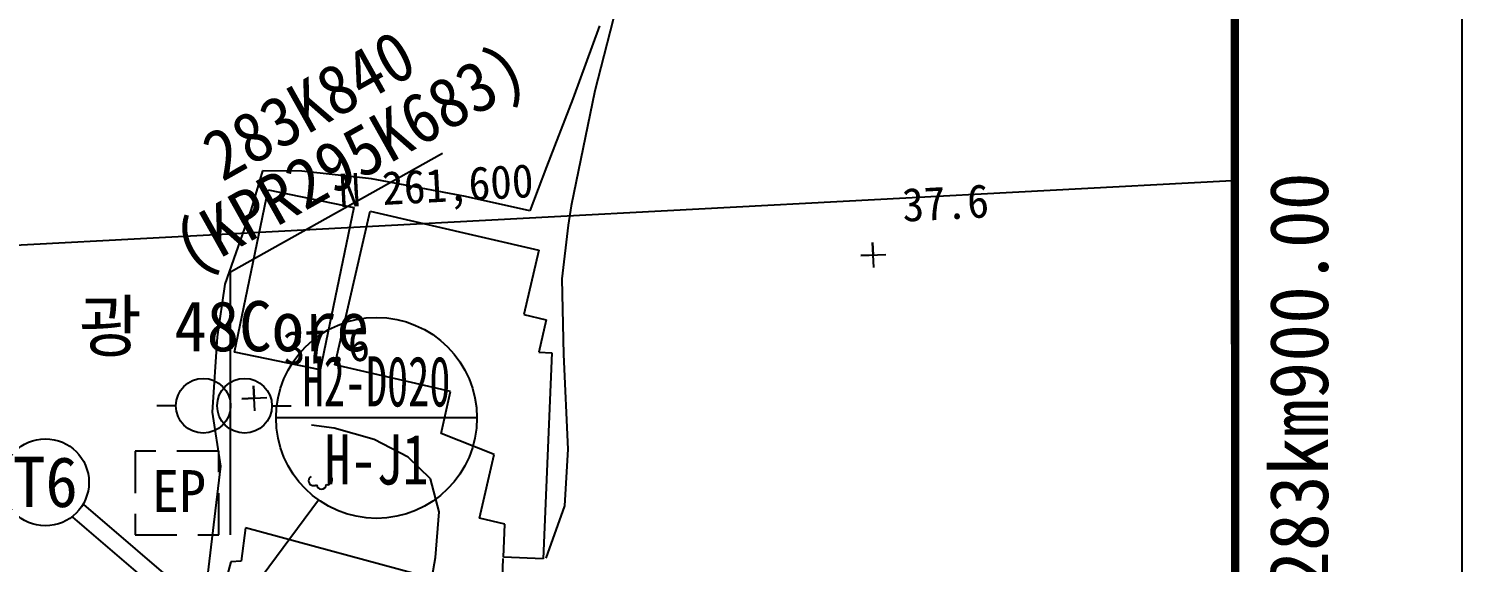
# Model space of a CAD drawing. Header units: millimetres. Extents: x 14054 to 14850, y 1103 to 1807.
# Drawn here: x 14764.3 to 14849.9, y 1493.8 to 1525.7 of the extents above; entities that cross this region are included whole.
import ezdxf
from ezdxf.enums import TextEntityAlignment as Align
from ezdxf.xclip import XClip

# ---------------------------------------------------------------- set-up
doc = ezdxf.new("R2010")
doc.units = ezdxf.units.MM
doc.header["$LTSCALE"] = 10
doc.header["$MEASUREMENT"] = 0
doc.header["$XCLIPFRAME"] = 2
doc.linetypes.add('A-CENTR01', pattern=[2, 1.25, -0.25, 0.25, -0.25])
doc.linetypes.add('HIDDEN', pattern=[0.375, 0.25, -0.125])
for name, color, linetype in [('TN-MACL', 6, 'A-CENTR01'), ('TN-TEXT', 3, 'Continuous'), ('TT-COMM-SYMB', 3, 'Continuous'), ('TT-WIRE-EQPM', 6, 'Continuous'), ('TZ-BASE', 253, 'Continuous'), ('TZ-CABL', 4, 'Continuous'), ('TZ-MACT', 6, 'Continuous'), ('TZ-SYMB', 1, 'Continuous')]:
    doc.layers.add(name, color=color, linetype=linetype)
doc.layers.add('TX-PAPR', color=2, linetype='Continuous', plot=False)
doc.styles.add('GR', font='GulimChe.ttf')
doc.styles.get("Standard").update_dxf_attribs({"font": 'GulimChe.ttf'})

# ---------------------------------------------------------------- blocks, each defined once
blk = doc.blocks.new('JD-FJFJJ5GH')
at = {"layer": 'TZ-BASE'}
for p, q in [((663.53, 46.197, 39.309), (661.755, 39.19, 39.309)), ((662.018, 43.08, 37.301), (660.428, 38.715, 37.301)), ((660.428, 38.715, 37.301), (658.858, 34.644, 37.301)), ((661.755, 39.19, 39.309), (660.338, 32.312, 39.309)), ((641.906, 34.415, 37.301), (641.227, 32.111, 37.301)), ((644.247, 34.396, 37.301), (641.906, 34.415, 37.301)), ((648.404, 33.928, 37.301), (644.247, 34.396, 37.301)), ((658.858, 34.644, 37.301), (657.868, 32.031, 37.301)), ((699.425, 33.794), (0.003, -3.349)), ((654.019, 32.881, 37.301), (648.404, 33.928, 37.301)), ((699.97, 33.823), (699.425, 33.794)), ((640.232, 23.584, 39.565), (642.245, 33.278, 39.565)), ((642.245, 33.278, 39.565), (647.361, 32.216, 39.565)), ((657.868, 32.031, 37.301), (654.019, 32.881, 37.301)), ((641.227, 32.111, 37.301), (639.643, 27.637, 37.301)), ((647.361, 32.216, 39.565), (645.349, 22.522, 39.565)), ((646.214, 22.818, 41.062), (648.323, 31.993, 41.062)), ((648.323, 31.993, 41.062), (658.398, 29.677, 41.062)), ((660.338, 32.312, 39.309), (660.145, 31.168, 39.309)), ((660.145, 31.168, 39.309), (659.771, 27.967, 39.309)), ((678.417, 28.634, 37.612), (678.338, 30.132, 37.612)), ((678.338, 30.132, 37.612), (678.377, 29.383, 37.612)), ((658.398, 29.677, 41.062), (657.512, 25.821, 41.062)), ((677.628, 29.344, 37.612), (679.126, 29.423, 37.612)), ((678.377, 29.383, 37.612), (677.628, 29.344, 37.612)), ((639.643, 27.637, 37.301), (639.192, 24.504, 37.301)), ((659.771, 27.967, 39.309), (659.872, 23.438, 39.309)), ((657.512, 25.821, 41.062), (658.847, 25.514, 41.062)), ((658.847, 25.514, 41.062), (658.403, 23.58, 41.062)), ((639.192, 24.504, 37.301), (638.89, 19.991, 37.301)), ((645.349, 22.522, 39.565), (640.232, 23.584, 39.565)), ((658.403, 23.58, 41.062), (659.179, 23.548, 41.062)), ((659.179, 23.548, 41.062), (658.668, 11.227, 41.062)), ((659.872, 23.438, 39.309), (660.143, 17.786, 39.309)), ((653.135, 21.228, 41.062), (646.214, 22.818, 41.062)), ((641.444, 20.073, 37.612), (641.364, 21.571, 37.612)), ((641.364, 21.571, 37.612), (641.404, 20.822, 37.612)), ((640.655, 20.783, 37.612), (642.153, 20.862, 37.612)), ((641.404, 20.822, 37.612), (640.655, 20.783, 37.612)), ((652.56, 18.725, 41.062), (653.135, 21.228, 41.062)), ((638.89, 19.991, 37.301), (639.395, 16.764, 37.301)), ((646.181, 19.035, 38.707), (644.819, 19.217, 38.707)), ((648.558, 18.361, 38.707), (646.181, 19.035, 38.707)), ((650.59, 17.301, 38.707), (648.558, 18.361, 38.707)), ((655.743, 17.47, 41.062), (652.56, 18.725, 41.062)), ((651.94, 16.022, 38.707), (650.59, 17.301, 38.707)), ((654.866, 13.655, 41.062), (655.743, 17.47, 41.062)), ((660.143, 17.786, 39.309), (659.925, 14.41, 39.309)), ((639.395, 16.764, 37.301), (638.617, 10.25, 37.301)), ((652.45, 14.039, 38.707), (651.94, 16.022, 38.707)), ((652.233, 11.322, 38.707), (652.45, 14.039, 38.707)), ((659.925, 14.41, 39.309), (658.816, 11.278, 39.309)), ((640.876, 13.079, 39.09), (640.618, 11.09, 39.09)), ((652.045, 10.068, 39.09), (640.876, 13.079, 39.09)), ((656.37, 13.31, 41.062), (654.866, 13.655, 41.062)), ((656.288, 11.326, 41.062), (656.37, 13.31, 41.062)), ((652.039, 10.178, 38.707), (652.233, 11.322, 38.707)), ((656.259, 11.249, 37.429), (656.211, 10.113, 37.429)), ((658.668, 11.227, 41.062), (656.288, 11.326, 41.062)), ((639.999, 11.057, 39.09), (639.059, 7.495, 39.09)), ((640.618, 11.09, 39.09), (639.999, 11.057, 39.09))]:
    blk.add_line(p, q, dxfattribs=at)
for centre, radius, start, end in [((644.952, 15.904, 37.429), 0.299, 120.60963, 304.3801), ((645.414, 15.697, 37.429), 0.296, 187.63016, 354.04051), ((645.768, 15.952, 37.429), 0.292, 258.18474, 50.71483)]:
    blk.add_arc(centre, radius, start, end, dxfattribs=at)
blk.add_text('N 261,600', height=2, rotation=3.0398, dxfattribs=at).set_placement((658.129, 32.848), align=Align.RIGHT)
for p in [(680.16, 31.366, 38.228), (643.187, 22.805, 37.206)]:
    blk.add_text('37.6', height=2, rotation=3.0398, dxfattribs=at).set_placement(p)
blk = doc.blocks.new('JD-FJJFYJ8DFH')
at = {"layer": 'TZ-BASE'}
for p, q in [((654.642, 94.686), (642.642, 94.686)), ((640.442, 83.419), (645.169, 89.793))]:
    blk.add_line(p, q, dxfattribs=at)
at = {"layer": 'TZ-BASE', "flags": 128}
blk.add_lwpolyline([(639.923, 87.7), (639.923, 103.403), (652.582, 110.49)], dxfattribs=at)
at = {"layer": 'TZ-BASE'}
blk.add_circle((648.642, 94.686), 6, dxfattribs=at)
at = {"layer": 'TZ-BASE', "style": 'GR'}
for s, p in [('283K840', (639.414, 108.755)), ('(KPR295K683)', (637.581, 103.238))]:
    blk.add_text(s, height=3, rotation=29.23871, dxfattribs=at).set_placement(p)
for s, width, p in [('H2-D020', 0.65, (648.642, 96.846)), ('H-J1', 0.8, (648.642, 92.186))]:
    blk.add_text(s, height=3, rotation=360, dxfattribs=dict(at, width=width)).set_placement(p, align=Align.MIDDLE)

msp = doc.modelspace()

# ---------------------------------------------------------------- linework, layer by layer
at = {"layer": 'TN-MACL', "const_width": 0.5}
msp.add_lwpolyline([(14836.268, 1558.828), (14836.4, 1408.481)], dxfattribs=at)
at = {"layer": 'TT-WIRE-EQPM'}
msp.add_circle((14765.268, 1498.627), 2.6, dxfattribs=at)
at = {"layer": 'TX-PAPR'}
for points in [[(14053.889, 1103.051), (14849.889, 1103.051), (14849.889, 1619.051), (14053.889, 1619.051)], [(14136.268, 1558.375), (14836.268, 1558.828), (14836.4, 1408.481), (14136.401, 1407.789)]]:
    msp.add_lwpolyline(points, close=True, dxfattribs=at)
at = {"layer": 'TZ-CABL', "linetype": 'ByBlock'}
for p, q in [((14775.043, 1490.897), (14767.566, 1497.313)), ((14774.392, 1490.138), (14766.915, 1496.554))]:
    msp.add_line(p, q, dxfattribs=at)
at = {"layer": 'TZ-CABL', "linetype": 'HIDDEN'}
msp.add_lwpolyline([(14775.621, 1500.488), (14770.621, 1500.488), (14770.621, 1495.488), (14775.621, 1495.488)], close=True, dxfattribs=at)
at = {"layer": 'TZ-SYMB', "linetype": 'ByBlock', "ltscale": 5}
for points in [[(14773.059, 1503.203), (14771.919, 1503.203)], [(14778.797, 1503.203), (14779.937, 1503.203)]]:
    msp.add_lwpolyline(points, dxfattribs=at)
for centre in [(14774.695, 1503.203), (14777.161, 1503.203)]:
    msp.add_circle(centre, 1.636, dxfattribs=at)

# ---------------------------------------------------------------- block references
at = {"layer": 'TZ-BASE'}
ref = msp.add_blockref('JD-FJFJJ5GH', (14136.335, 1482.823), dxfattribs=at)
XClip(ref).set_block_clipping_path([(-0.066596506, 75.552333856), (699.9332760443, 76.0054342471), (700.0658011148, -74.3414656525), (0.0661392381, -75.0335730194)])
msp.add_blockref('JD-FJJFYJ8DFH', (14136.401, 1407.789), dxfattribs=at)

# ---------------------------------------------------------------- texts
at = {"layer": 'TN-TEXT', "extrusion": (-5.48271e-08, -3.84622e-07, 1)}
msp.add_text('광 48Core', height=3, dxfattribs=at).set_placement((14775.928, 1507.994, -0.001), align=Align.MIDDLE)
at = {"layer": 'TT-COMM-SYMB'}
msp.add_text('EP', height=2.5, dxfattribs=at).set_placement((14773.247, 1498.107), align=Align.MIDDLE)
at = {"layer": 'TT-WIRE-EQPM'}
msp.add_text('T6', height=3, rotation=360, dxfattribs=at).set_placement((14765.268, 1498.627), align=Align.MIDDLE)
at = {"layer": 'TZ-MACT'}
msp.add_text('MATCH LINE 서기(현)283km900.00', height=3.5, rotation=89.9978, dxfattribs=at).set_placement((14840.12, 1483.409), align=Align.MIDDLE_CENTER)

doc.saveas('drawing.dxf')
